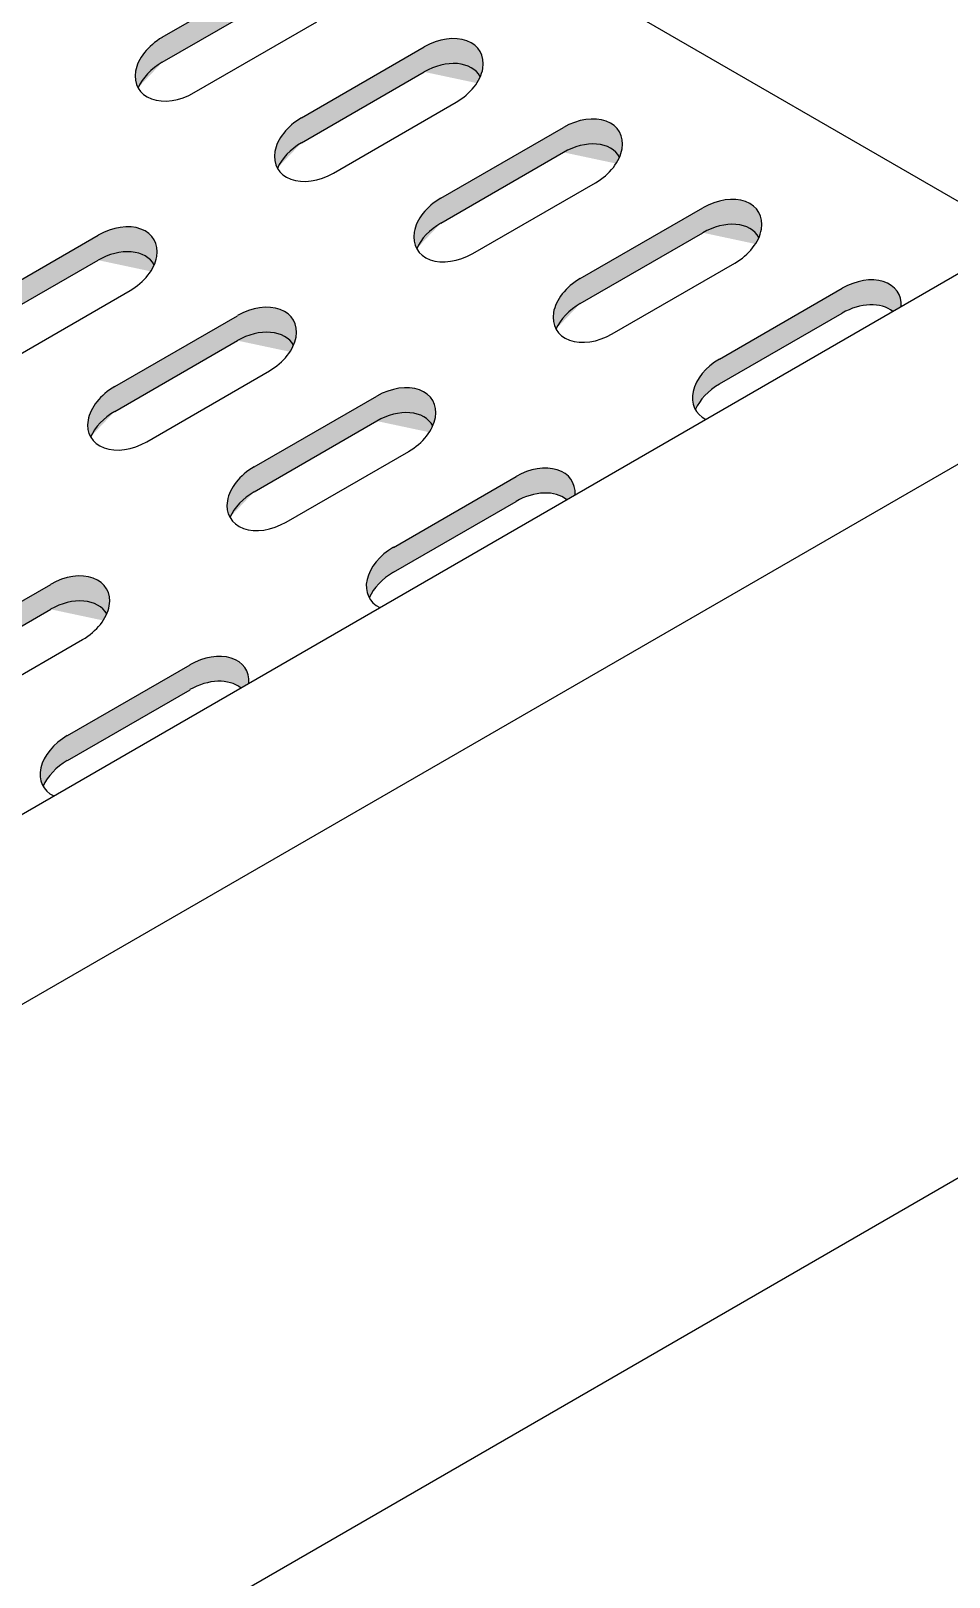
# Model space of a CAD drawing. Header units: millimetres. Extents: x 73539 to 164333, y 19300 to 40000.
# Drawn here: x 122602 to 123665, y 30463 to 32254 of the extents above; entities that cross this region are included whole.
import ezdxf

# ---------------------------------------------------------------- set-up
doc = ezdxf.new("R2010")
doc.units = ezdxf.units.MM

msp = doc.modelspace()

# ---------------------------------------------------------------- hatches: boundary and pattern name
h = msp.add_hatch()
h.set_pattern_fill('ANSI31', color=250, scale=5, angle=330, style=0)
h.set_pattern_definition([(15, (61424.906, -1722.277), (-4.1087523, 15.3340725), [])])
edge = h.paths.add_edge_path()
edge.add_ellipse((127837.2, 35476.5), major_axis=(-19.4, 33.6), ratio=0.56561, start_angle=180, end_angle=360)
edge.add_line((127817.9, 35510), (118959.2, 30395.5))
edge.add_ellipse((118966.4, 30354.9), major_axis=(-23, 39.9), ratio=0.56561, start_angle=212.6369, end_angle=327.3631, ccw=False)
edge.add_line((119000.8, 30330), (127856.6, 35442.9))
h = msp.add_hatch(color=250)
h.dxf.hatch_style = 1
edge = h.paths.add_edge_path()
edge.add_ellipse((122914.3, 32267.9), major_axis=(-46.4, -26.8), ratio=0.689985, start_angle=179.6182, end_angle=270, ccw=False)
edge.add_ellipse((122914.3, 32296.8), major_axis=(-46.4, -26.8), ratio=0.689985, start_angle=136.9407, end_angle=270)
edge.add_line((122895.8, 32328.8), (122753.7, 32246.8))
edge.add_ellipse((122772.2, 32214.7), major_axis=(-46.4, -26.8), ratio=0.689985, start_angle=270, end_angle=359.6182)
edge.add_ellipse((122772.2, 32185.9), major_axis=(-46.4, -26.8), ratio=0.689985, start_angle=270, end_angle=316.9407, ccw=False)
edge.add_line((122753.7, 32217.9), (122895.8, 32299.9))
h = msp.add_hatch(color=250)
h.dxf.hatch_style = 1
edge = h.paths.add_edge_path()
edge.add_ellipse((123075.7, 32174.7), major_axis=(-46.4, -26.8), ratio=0.689985, start_angle=179.6182, end_angle=270, ccw=False)
edge.add_ellipse((123075.7, 32203.6), major_axis=(-46.4, -26.8), ratio=0.689985, start_angle=136.9407, end_angle=270)
edge.add_line((123057.2, 32235.6), (122915.1, 32153.6))
edge.add_ellipse((122933.6, 32121.6), major_axis=(-46.4, -26.8), ratio=0.689985, start_angle=270, end_angle=359.6182)
edge.add_ellipse((122933.6, 32092.7), major_axis=(-46.4, -26.8), ratio=0.689985, start_angle=270, end_angle=316.9407, ccw=False)
edge.add_line((122915.1, 32124.7), (123057.2, 32206.7))
h = msp.add_hatch(color=250)
h.dxf.hatch_style = 1
edge = h.paths.add_edge_path()
edge.add_ellipse((123237.1, 32081.5), major_axis=(-46.4, -26.8), ratio=0.689985, start_angle=179.6182, end_angle=270, ccw=False)
edge.add_ellipse((123237.1, 32110.4), major_axis=(-46.4, -26.8), ratio=0.689985, start_angle=136.9407, end_angle=270)
edge.add_line((123218.6, 32142.4), (123076.5, 32060.4))
edge.add_ellipse((123095, 32028.4), major_axis=(-46.4, -26.8), ratio=0.689985, start_angle=270, end_angle=359.6182)
edge.add_ellipse((123095, 31999.5), major_axis=(-46.4, -26.8), ratio=0.689985, start_angle=270, end_angle=316.9407, ccw=False)
edge.add_line((123076.5, 32031.5), (123218.6, 32113.6))
h = msp.add_hatch(color=250)
h.dxf.hatch_style = 1
edge = h.paths.add_edge_path()
edge.add_ellipse((123398.5, 31988.4), major_axis=(-46.4, -26.8), ratio=0.689985, start_angle=179.6182, end_angle=270, ccw=False)
edge.add_ellipse((123398.5, 32017.2), major_axis=(-46.4, -26.8), ratio=0.689985, start_angle=136.9407, end_angle=270)
edge.add_line((123380, 32049.2), (123237.9, 31967.2))
edge.add_ellipse((123256.4, 31935.2), major_axis=(-46.4, -26.8), ratio=0.689985, start_angle=270, end_angle=359.6182)
edge.add_ellipse((123256.4, 31906.3), major_axis=(-46.4, -26.8), ratio=0.689985, start_angle=270, end_angle=316.9407, ccw=False)
edge.add_line((123237.9, 31938.3), (123380, 32020.4))
h = msp.add_hatch(color=250)
h.dxf.hatch_style = 1
edge = h.paths.add_edge_path()
edge.add_ellipse((122697.9, 31956.6), major_axis=(-46.4, -26.8), ratio=0.689985, start_angle=179.6182, end_angle=270, ccw=False)
edge.add_ellipse((122697.9, 31985.5), major_axis=(-46.4, -26.8), ratio=0.689985, start_angle=136.9407, end_angle=270)
edge.add_line((122679.4, 32017.5), (122537.3, 31935.5))
edge.add_ellipse((122555.8, 31903.4), major_axis=(-46.4, -26.8), ratio=0.689985, start_angle=270, end_angle=359.6182)
edge.add_ellipse((122555.8, 31874.6), major_axis=(-46.4, -26.8), ratio=0.689985, start_angle=270, end_angle=316.9407, ccw=False)
edge.add_line((122537.3, 31906.6), (122679.4, 31988.6))
h = msp.add_hatch(color=250)
h.dxf.hatch_style = 1
h.paths.add_polyline_path([(123600.1, 31929.2), (123609.8, 31934.7), (123609.8, 31935.3), (123609.8, 31936.7), (123609.8, 31938.1), (123609.8, 31939.6), (123609.6, 31941), (123609.4, 31942.3), (123609.1, 31943.7), (123608.8, 31945), (123608.4, 31946.3), (123607.9, 31947.6), (123607.4, 31948.8), (123606.8, 31950), (123606.1, 31951.2), (123605.4, 31952.3), (123604.6, 31953.4), (123603.8, 31954.5), (123602.9, 31955.5), (123601.9, 31956.5), (123600.9, 31957.4), (123599.9, 31958.3), (123598.7, 31959.1), (123597.6, 31959.9), (123596.4, 31960.7), (123595.1, 31961.4), (123593.8, 31962), (123592.4, 31962.6), (123591, 31963.2), (123589.6, 31963.7), (123588.1, 31964.1), (123586.6, 31964.5), (123585.1, 31964.9), (123583.5, 31965.2), (123581.9, 31965.4), (123580.2, 31965.6), (123578.6, 31965.7), (123576.9, 31965.8), (123575.1, 31965.8), (123573.4, 31965.8), (123571.7, 31965.7), (123569.9, 31965.5), (123568.1, 31965.3), (123566.3, 31965.1), (123564.5, 31964.7), (123562.7, 31964.4), (123560.9, 31964), (123559.1, 31963.5), (123557.3, 31963), (123555.5, 31962.4), (123553.7, 31961.8), (123551.9, 31961.1), (123550.1, 31960.4), (123548.3, 31959.6), (123546.6, 31958.8), (123544.8, 31957.9), (123543.1, 31957), (123541.4, 31956.1), (123399.3, 31874), (123398.2, 31873.4), (123397.1, 31872.7), (123396, 31872), (123394.9, 31871.3), (123393.8, 31870.5), (123392.7, 31869.8), (123391.7, 31869), (123390.6, 31868.2), (123389.6, 31867.4), (123388.6, 31866.6), (123387.6, 31865.8), (123386.7, 31864.9), (123385.7, 31864.1), (123384.8, 31863.2), (123383.9, 31862.3), (123383, 31861.4), (123382.1, 31860.5), (123381.3, 31859.6), (123380.5, 31858.6), (123379.7, 31857.7), (123378.9, 31856.7), (123378.1, 31855.8), (123377.4, 31854.8), (123376.7, 31853.8), (123376, 31852.9), (123375.4, 31851.9), (123374.7, 31850.9), (123374.1, 31849.9), (123373.5, 31848.9), (123373, 31847.9), (123372.5, 31846.9), (123372, 31845.8), (123371.5, 31844.8), (123371.1, 31843.8), (123370.6, 31842.8), (123370.2, 31841.8), (123369.9, 31840.7), (123369.6, 31839.7), (123369.3, 31838.7), (123369, 31837.7), (123368.7, 31836.7), (123368.5, 31835.7), (123368.3, 31834.7), (123368.2, 31833.7), (123368, 31832.7), (123367.9, 31831.7), (123367.9, 31830.7), (123367.8, 31829.7), (123367.8, 31828.7), (123367.9, 31827.8), (123367.9, 31826.8), (123368, 31825.9), (123368.1, 31824.9), (123368.2, 31824), (123368.4, 31823.1), (123368.6, 31822.2), (123368.8, 31821.3), (123369.1, 31820.4), (123369.4, 31819.5), (123369.7, 31818.7), (123370.1, 31817.8), (123370.4, 31817), (123370.8, 31816.2), (123371.3, 31815.4), (123371.5, 31816), (123371.7, 31816.5), (123372, 31817), (123372.3, 31817.5), (123372.5, 31818.1), (123372.8, 31818.6), (123373.1, 31819.1), (123373.4, 31819.7), (123373.7, 31820.2), (123374, 31820.7), (123374.3, 31821.2), (123374.6, 31821.8), (123374.9, 31822.3), (123375.2, 31822.8), (123375.6, 31823.3), (123375.9, 31823.9), (123376.3, 31824.4), (123376.6, 31824.9), (123377, 31825.4), (123377.4, 31825.9), (123377.8, 31826.4), (123378.1, 31826.9), (123378.5, 31827.4), (123378.9, 31827.9), (123379.3, 31828.4), (123379.8, 31828.9), (123380.2, 31829.4), (123380.6, 31829.9), (123381, 31830.4), (123381.5, 31830.9), (123381.9, 31831.4), (123382.4, 31831.8), (123382.8, 31832.3), (123383.3, 31832.8), (123383.7, 31833.3), (123384.2, 31833.7), (123384.7, 31834.2), (123385.2, 31834.6), (123385.6, 31835.1), (123386.1, 31835.6), (123386.6, 31836), (123387.1, 31836.4), (123387.6, 31836.9), (123388.2, 31837.3), (123388.7, 31837.8), (123389.2, 31838.2), (123389.7, 31838.6), (123390.3, 31839), (123390.8, 31839.5), (123391.3, 31839.9), (123391.9, 31840.3), (123392.4, 31840.7), (123393, 31841.1), (123393.5, 31841.5), (123394.1, 31841.9), (123394.7, 31842.2), (123395.2, 31842.6), (123395.8, 31843), (123396.4, 31843.4), (123397, 31843.7), (123397.5, 31844.1), (123398.1, 31844.5), (123398.7, 31844.8), (123399.3, 31845.2), (123541.4, 31927.2), (123542.6, 31927.8), (123543.7, 31928.5), (123544.9, 31929.1), (123546.1, 31929.7), (123547.2, 31930.2), (123548.4, 31930.8), (123549.6, 31931.3), (123550.9, 31931.8), (123552.1, 31932.3), (123553.3, 31932.8), (123554.5, 31933.2), (123555.7, 31933.6), (123557, 31934), (123558.2, 31934.4), (123559.4, 31934.7), (123560.7, 31935), (123561.9, 31935.3), (123563.1, 31935.6), (123564.3, 31935.8), (123565.6, 31936.1), (123566.8, 31936.3), (123568, 31936.4), (123569.2, 31936.6), (123570.4, 31936.7), (123571.6, 31936.8), (123572.8, 31936.9), (123574, 31936.9), (123575.2, 31936.9), (123576.3, 31936.9), (123577.5, 31936.9), (123578.7, 31936.8), (123579.8, 31936.8), (123580.9, 31936.6), (123582, 31936.5), (123583.1, 31936.4), (123584.2, 31936.2), (123585.3, 31936), (123586.3, 31935.7), (123587.4, 31935.5), (123588.4, 31935.2), (123589.4, 31934.9), (123590.4, 31934.6), (123591.3, 31934.2), (123592.3, 31933.8), (123593.2, 31933.4), (123594.1, 31933), (123595, 31932.6), (123595.9, 31932.1), (123596.7, 31931.6), (123597.5, 31931.1), (123598.3, 31930.5), (123599.1, 31930), (123599.9, 31929.4)])
h = msp.add_hatch(color=250)
h.dxf.hatch_style = 1
edge = h.paths.add_edge_path()
edge.add_ellipse((122859.3, 31863.4), major_axis=(-46.4, -26.8), ratio=0.689985, start_angle=179.6182, end_angle=270, ccw=False)
edge.add_ellipse((122859.3, 31892.3), major_axis=(-46.4, -26.8), ratio=0.689985, start_angle=136.9407, end_angle=270)
edge.add_line((122840.8, 31924.3), (122698.7, 31842.3))
edge.add_ellipse((122717.2, 31810.3), major_axis=(-46.4, -26.8), ratio=0.689985, start_angle=270, end_angle=359.6182)
edge.add_ellipse((122717.2, 31781.4), major_axis=(-46.4, -26.8), ratio=0.689985, start_angle=270, end_angle=316.9407, ccw=False)
edge.add_line((122698.7, 31813.4), (122840.8, 31895.5))
h = msp.add_hatch(color=250)
h.dxf.hatch_style = 1
edge = h.paths.add_edge_path()
edge.add_ellipse((123020.7, 31770.2), major_axis=(-46.4, -26.8), ratio=0.689985, start_angle=179.6182, end_angle=270, ccw=False)
edge.add_ellipse((123020.7, 31799.1), major_axis=(-46.4, -26.8), ratio=0.689985, start_angle=136.9407, end_angle=270)
edge.add_line((123002.2, 31831.1), (122860.1, 31749.1))
edge.add_ellipse((122878.6, 31717.1), major_axis=(-46.4, -26.8), ratio=0.689985, start_angle=270, end_angle=359.6182)
edge.add_ellipse((122878.6, 31688.2), major_axis=(-46.4, -26.8), ratio=0.689985, start_angle=270, end_angle=316.9407, ccw=False)
edge.add_line((122860.1, 31720.2), (123002.2, 31802.3))
h = msp.add_hatch(color=250)
h.dxf.hatch_style = 1
h.paths.add_polyline_path([(123222.4, 31711.1), (123232, 31716.6), (123232, 31717.1), (123232.1, 31718.6), (123232.1, 31720), (123232, 31721.4), (123231.8, 31722.8), (123231.6, 31724.2), (123231.3, 31725.6), (123231, 31726.9), (123230.6, 31728.2), (123230.1, 31729.5), (123229.6, 31730.7), (123229, 31731.9), (123228.3, 31733.1), (123227.6, 31734.2), (123226.8, 31735.3), (123226, 31736.4), (123225.1, 31737.4), (123224.1, 31738.3), (123223.1, 31739.3), (123222.1, 31740.2), (123221, 31741), (123219.8, 31741.8), (123218.6, 31742.6), (123217.3, 31743.3), (123216, 31743.9), (123214.7, 31744.5), (123213.3, 31745.1), (123211.8, 31745.6), (123210.4, 31746), (123208.8, 31746.4), (123207.3, 31746.8), (123205.7, 31747.1), (123204.1, 31747.3), (123202.5, 31747.5), (123200.8, 31747.6), (123199.1, 31747.7), (123197.4, 31747.7), (123195.6, 31747.6), (123193.9, 31747.6), (123192.1, 31747.4), (123190.3, 31747.2), (123188.5, 31746.9), (123186.7, 31746.6), (123184.9, 31746.3), (123183.1, 31745.9), (123181.3, 31745.4), (123179.5, 31744.9), (123177.7, 31744.3), (123175.9, 31743.7), (123174.1, 31743), (123172.3, 31742.3), (123170.5, 31741.5), (123168.8, 31740.7), (123167, 31739.8), (123165.3, 31738.9), (123163.6, 31738), (123021.5, 31655.9), (123020.4, 31655.3), (123019.3, 31654.6), (123018.2, 31653.9), (123017.1, 31653.1), (123016, 31652.4), (123014.9, 31651.7), (123013.9, 31650.9), (123012.9, 31650.1), (123011.8, 31649.3), (123010.8, 31648.5), (123009.9, 31647.6), (123008.9, 31646.8), (123008, 31645.9), (123007, 31645.1), (123006.1, 31644.2), (123005.2, 31643.3), (123004.4, 31642.4), (123003.5, 31641.5), (123002.7, 31640.5), (123001.9, 31639.6), (123001.1, 31638.6), (123000.4, 31637.7), (122999.6, 31636.7), (122998.9, 31635.7), (122998.3, 31634.7), (122997.6, 31633.8), (122997, 31632.8), (122996.4, 31631.8), (122995.8, 31630.8), (122995.2, 31629.8), (122994.7, 31628.7), (122994.2, 31627.7), (122993.7, 31626.7), (122993.3, 31625.7), (122992.9, 31624.7), (122992.5, 31623.7), (122992.1, 31622.6), (122991.8, 31621.6), (122991.5, 31620.6), (122991.2, 31619.6), (122991, 31618.6), (122990.7, 31617.6), (122990.6, 31616.5), (122990.4, 31615.5), (122990.3, 31614.5), (122990.2, 31613.6), (122990.1, 31612.6), (122990.1, 31611.6), (122990.1, 31610.6), (122990.1, 31609.7), (122990.1, 31608.7), (122990.2, 31607.8), (122990.3, 31606.8), (122990.5, 31605.9), (122990.6, 31605), (122990.8, 31604.1), (122991.1, 31603.2), (122991.3, 31602.3), (122991.6, 31601.4), (122991.9, 31600.6), (122992.3, 31599.7), (122992.7, 31598.9), (122993.1, 31598.1), (122993.5, 31597.3), (122993.7, 31597.8), (122994, 31598.4), (122994.2, 31598.9), (122994.5, 31599.4), (122994.7, 31600), (122995, 31600.5), (122995.3, 31601), (122995.6, 31601.6), (122995.9, 31602.1), (122996.2, 31602.6), (122996.5, 31603.1), (122996.8, 31603.7), (122997.1, 31604.2), (122997.5, 31604.7), (122997.8, 31605.2), (122998.2, 31605.7), (122998.5, 31606.3), (122998.9, 31606.8), (122999.2, 31607.3), (122999.6, 31607.8), (123000, 31608.3), (123000.4, 31608.8), (123000.8, 31609.3), (123001.2, 31609.8), (123001.6, 31610.3), (123002, 31610.8), (123002.4, 31611.3), (123002.8, 31611.8), (123003.2, 31612.3), (123003.7, 31612.8), (123004.1, 31613.2), (123004.6, 31613.7), (123005, 31614.2), (123005.5, 31614.7), (123006, 31615.1), (123006.4, 31615.6), (123006.9, 31616.1), (123007.4, 31616.5), (123007.9, 31617), (123008.4, 31617.4), (123008.9, 31617.9), (123009.4, 31618.3), (123009.9, 31618.8), (123010.4, 31619.2), (123010.9, 31619.7), (123011.4, 31620.1), (123011.9, 31620.5), (123012.5, 31620.9), (123013, 31621.3), (123013.6, 31621.8), (123014.1, 31622.2), (123014.6, 31622.6), (123015.2, 31623), (123015.8, 31623.4), (123016.3, 31623.8), (123016.9, 31624.1), (123017.5, 31624.5), (123018, 31624.9), (123018.6, 31625.3), (123019.2, 31625.6), (123019.8, 31626), (123020.3, 31626.4), (123020.9, 31626.7), (123021.5, 31627), (123163.6, 31709.1), (123164.8, 31709.7), (123165.9, 31710.4), (123167.1, 31711), (123168.3, 31711.6), (123169.5, 31712.1), (123170.7, 31712.7), (123171.9, 31713.2), (123173.1, 31713.7), (123174.3, 31714.2), (123175.5, 31714.7), (123176.7, 31715.1), (123178, 31715.5), (123179.2, 31715.9), (123180.4, 31716.3), (123181.6, 31716.6), (123182.9, 31716.9), (123184.1, 31717.2), (123185.3, 31717.5), (123186.6, 31717.7), (123187.8, 31718), (123189, 31718.2), (123190.2, 31718.3), (123191.4, 31718.5), (123192.7, 31718.6), (123193.9, 31718.7), (123195, 31718.8), (123196.2, 31718.8), (123197.4, 31718.8), (123198.6, 31718.8), (123199.7, 31718.8), (123200.9, 31718.7), (123202, 31718.6), (123203.1, 31718.5), (123204.2, 31718.4), (123205.3, 31718.2), (123206.4, 31718.1), (123207.5, 31717.9), (123208.5, 31717.6), (123209.6, 31717.4), (123210.6, 31717.1), (123211.6, 31716.8), (123212.6, 31716.5), (123213.6, 31716.1), (123214.5, 31715.7), (123215.4, 31715.3), (123216.3, 31714.9), (123217.2, 31714.4), (123218.1, 31714), (123218.9, 31713.5), (123219.8, 31713), (123220.6, 31712.4), (123221.3, 31711.9), (123222.1, 31711.3)])
h = msp.add_hatch(color=250)
h.dxf.hatch_style = 1
edge = h.paths.add_edge_path()
edge.add_ellipse((122642.9, 31552.1), major_axis=(-46.4, -26.8), ratio=0.689985, start_angle=179.6182, end_angle=270, ccw=False)
edge.add_ellipse((122642.9, 31581), major_axis=(-46.4, -26.8), ratio=0.689985, start_angle=136.9407, end_angle=270)
edge.add_line((122624.5, 31613), (122482.4, 31531))
edge.add_ellipse((122500.8, 31499), major_axis=(-46.4, -26.8), ratio=0.689985, start_angle=270, end_angle=359.6182)
edge.add_ellipse((122500.8, 31470.1), major_axis=(-46.4, -26.8), ratio=0.689985, start_angle=270, end_angle=316.9407, ccw=False)
edge.add_line((122482.4, 31502.1), (122624.5, 31584.2))
h = msp.add_hatch(color=250)
h.dxf.hatch_style = 1
h.paths.add_polyline_path([(122844.6, 31493), (122854.2, 31498.5), (122854.2, 31499), (122854.3, 31500.5), (122854.3, 31501.9), (122854.2, 31503.3), (122854.1, 31504.7), (122853.8, 31506.1), (122853.6, 31507.5), (122853.2, 31508.8), (122852.8, 31510.1), (122852.3, 31511.3), (122851.8, 31512.6), (122851.2, 31513.8), (122850.6, 31515), (122849.8, 31516.1), (122849.1, 31517.2), (122848.2, 31518.2), (122847.3, 31519.3), (122846.4, 31520.2), (122845.4, 31521.2), (122844.3, 31522.1), (122843.2, 31522.9), (122842, 31523.7), (122840.8, 31524.5), (122839.6, 31525.2), (122838.2, 31525.8), (122836.9, 31526.4), (122835.5, 31527), (122834.1, 31527.5), (122832.6, 31527.9), (122831.1, 31528.3), (122829.5, 31528.7), (122827.9, 31528.9), (122826.3, 31529.2), (122824.7, 31529.4), (122823, 31529.5), (122821.3, 31529.6), (122819.6, 31529.6), (122817.9, 31529.5), (122816.1, 31529.4), (122814.3, 31529.3), (122812.6, 31529.1), (122810.8, 31528.8), (122809, 31528.5), (122807.2, 31528.2), (122805.3, 31527.7), (122803.5, 31527.3), (122801.7, 31526.8), (122799.9, 31526.2), (122798.1, 31525.6), (122796.3, 31524.9), (122794.5, 31524.2), (122792.8, 31523.4), (122791, 31522.6), (122789.3, 31521.7), (122787.5, 31520.8), (122785.9, 31519.8), (122643.8, 31437.8), (122642.6, 31437.1), (122641.5, 31436.5), (122640.4, 31435.8), (122639.3, 31435), (122638.2, 31434.3), (122637.2, 31433.5), (122636.1, 31432.8), (122635.1, 31432), (122634.1, 31431.2), (122633.1, 31430.4), (122632.1, 31429.5), (122631.1, 31428.7), (122630.2, 31427.8), (122629.3, 31427), (122628.3, 31426.1), (122627.5, 31425.2), (122626.6, 31424.3), (122625.8, 31423.3), (122624.9, 31422.4), (122624.1, 31421.5), (122623.3, 31420.5), (122622.6, 31419.6), (122621.9, 31418.6), (122621.2, 31417.6), (122620.5, 31416.6), (122619.8, 31415.7), (122619.2, 31414.7), (122618.6, 31413.7), (122618, 31412.7), (122617.4, 31411.6), (122616.9, 31410.6), (122616.4, 31409.6), (122615.9, 31408.6), (122615.5, 31407.6), (122615.1, 31406.6), (122614.7, 31405.5), (122614.3, 31404.5), (122614, 31403.5), (122613.7, 31402.5), (122613.4, 31401.5), (122613.2, 31400.5), (122613, 31399.4), (122612.8, 31398.4), (122612.6, 31397.4), (122612.5, 31396.4), (122612.4, 31395.4), (122612.3, 31394.5), (122612.3, 31393.5), (122612.3, 31392.5), (122612.3, 31391.5), (122612.4, 31390.6), (122612.4, 31389.6), (122612.6, 31388.7), (122612.7, 31387.8), (122612.9, 31386.9), (122613.1, 31386), (122613.3, 31385.1), (122613.6, 31384.2), (122613.8, 31383.3), (122614.2, 31382.5), (122614.5, 31381.6), (122614.9, 31380.8), (122615.3, 31380), (122615.7, 31379.2), (122615.9, 31379.7), (122616.2, 31380.3), (122616.4, 31380.8), (122616.7, 31381.3), (122617, 31381.9), (122617.2, 31382.4), (122617.5, 31382.9), (122617.8, 31383.5), (122618.1, 31384), (122618.4, 31384.5), (122618.7, 31385), (122619, 31385.6), (122619.4, 31386.1), (122619.7, 31386.6), (122620, 31387.1), (122620.4, 31387.6), (122620.7, 31388.1), (122621.1, 31388.7), (122621.5, 31389.2), (122621.8, 31389.7), (122622.2, 31390.2), (122622.6, 31390.7), (122623, 31391.2), (122623.4, 31391.7), (122623.8, 31392.2), (122624.2, 31392.7), (122624.6, 31393.2), (122625, 31393.7), (122625.5, 31394.2), (122625.9, 31394.7), (122626.4, 31395.1), (122626.8, 31395.6), (122627.3, 31396.1), (122627.7, 31396.6), (122628.2, 31397), (122628.6, 31397.5), (122629.1, 31398), (122629.6, 31398.4), (122630.1, 31398.9), (122630.6, 31399.3), (122631.1, 31399.8), (122631.6, 31400.2), (122632.1, 31400.7), (122632.6, 31401.1), (122633.1, 31401.5), (122633.6, 31402), (122634.2, 31402.4), (122634.7, 31402.8), (122635.2, 31403.2), (122635.8, 31403.6), (122636.3, 31404.1), (122636.9, 31404.5), (122637.4, 31404.9), (122638, 31405.3), (122638.5, 31405.6), (122639.1, 31406), (122639.7, 31406.4), (122640.2, 31406.8), (122640.8, 31407.2), (122641.4, 31407.5), (122642, 31407.9), (122642.6, 31408.2), (122643.2, 31408.6), (122643.8, 31408.9), (122785.9, 31491), (122787, 31491.6), (122788.2, 31492.3), (122789.3, 31492.9), (122790.5, 31493.5), (122791.7, 31494), (122792.9, 31494.6), (122794.1, 31495.1), (122795.3, 31495.6), (122796.5, 31496.1), (122797.7, 31496.5), (122799, 31497), (122800.2, 31497.4), (122801.4, 31497.8), (122802.6, 31498.2), (122803.9, 31498.5), (122805.1, 31498.8), (122806.3, 31499.1), (122807.6, 31499.4), (122808.8, 31499.6), (122810, 31499.8), (122811.2, 31500), (122812.5, 31500.2), (122813.7, 31500.4), (122814.9, 31500.5), (122816.1, 31500.6), (122817.3, 31500.6), (122818.5, 31500.7), (122819.6, 31500.7), (122820.8, 31500.7), (122822, 31500.7), (122823.1, 31500.6), (122824.2, 31500.5), (122825.4, 31500.4), (122826.5, 31500.3), (122827.6, 31500.1), (122828.7, 31500), (122829.7, 31499.7), (122830.8, 31499.5), (122831.8, 31499.3), (122832.8, 31499), (122833.8, 31498.7), (122834.8, 31498.3), (122835.8, 31498), (122836.7, 31497.6), (122837.7, 31497.2), (122838.6, 31496.8), (122839.5, 31496.3), (122840.3, 31495.9), (122841.2, 31495.4), (122842, 31494.9), (122842.8, 31494.3), (122843.6, 31493.8), (122844.3, 31493.2)])

# ---------------------------------------------------------------- linework, layer by layer
for p, q in [((120854.4, 30344), (128364.3, 34679.8)), ((121045.2, 30233.8), (128555, 34569.6)), ((121045.2, 29406.7), (128555, 33742.5)), ((122833.9, 32543), (123748.6, 32014.9))]:
    msp.add_line(p, q)
at = {"color": 250}
for p, q in [((122753.7, 32246.8), (122895.8, 32328.8)), ((122753.7, 32217.9), (122895.8, 32299.9)), ((122790.7, 32182.7), (122932.8, 32264.8)), ((122915.1, 32153.6), (123057.2, 32235.6)), ((122915.1, 32124.7), (123057.2, 32206.7)), ((122952.1, 32089.5), (123094.2, 32171.6)), ((123076.5, 32060.4), (123218.6, 32142.4)), ((123076.5, 32031.5), (123218.6, 32113.6)), ((123113.5, 31996.3), (123255.6, 32078.4)), ((123237.9, 31967.2), (123380, 32049.2)), ((122537.3, 31935.5), (122679.4, 32017.5)), ((123237.9, 31938.3), (123380, 32020.4)), ((122537.3, 31906.6), (122679.4, 31988.6)), ((123274.9, 31903.2), (123417, 31985.2)), ((122574.3, 31871.4), (122716.4, 31953.5)), ((123399.3, 31874), (123541.4, 31956.1)), ((122698.7, 31842.3), (122840.8, 31924.3)), ((123399.3, 31845.2), (123541.4, 31927.2)), ((122698.7, 31813.4), (122840.8, 31895.5)), ((122735.7, 31778.2), (122877.8, 31860.3)), ((122860.1, 31749.1), (123002.2, 31831.1)), ((122860.1, 31720.2), (123002.2, 31802.3)), ((122897.1, 31685.1), (123039.2, 31767.1)), ((123021.5, 31655.9), (123163.6, 31738)), ((123021.5, 31627), (123163.6, 31709.1)), ((122482.4, 31531), (122624.5, 31613)), ((122482.4, 31502.1), (122624.5, 31584.2)), ((122519.3, 31466.9), (122661.4, 31549)), ((122643.8, 31437.8), (122785.9, 31519.8)), ((122643.8, 31408.9), (122785.9, 31491))]:
    msp.add_line(p, q, dxfattribs=at)
for centre, start_param, end_param in [((122772.2, 32214.7), 4.712389, 7.853982), ((123075.7, 32203.6), 1.570796, 4.712389), ((122772.2, 32185.9), 4.712389, 5.531659), ((123075.7, 32174.7), 3.13493, 4.712389), ((123237.1, 32110.4), 1.570796, 4.712389), ((122933.6, 32121.6), 4.712389, 7.853982), ((122933.6, 32092.7), 4.712389, 5.531659), ((123237.1, 32081.5), 3.13493, 4.712389), ((123095, 32028.4), 4.712389, 7.853982), ((123398.5, 32017.2), 1.570796, 4.712389), ((122697.9, 31985.5), 1.570796, 4.712389), ((123095, 31999.5), 4.712389, 5.531659), ((123398.5, 31988.4), 3.13493, 4.712389), ((122697.9, 31956.6), 3.13493, 4.712389), ((123256.4, 31935.2), 4.712389, 7.853982), ((123559.9, 31924), 2.704283, 4.712389), ((123559.9, 31895.2), 3.396946, 4.712389), ((122859.3, 31892.3), 1.570796, 4.712389), ((123256.4, 31906.3), 4.712389, 5.531659), ((122859.3, 31863.4), 3.13493, 4.712389), ((123417.8, 31842), 4.712389, 6.720495), ((122717.2, 31810.3), 4.712389, 7.853982), ((123020.7, 31799.1), 1.570796, 4.712389), ((123417.8, 31813.1), 4.712389, 5.531659), ((122717.2, 31781.4), 4.712389, 5.531659), ((123020.7, 31770.2), 3.13493, 4.712389), ((122878.6, 31717.1), 4.712389, 7.853982), ((123182.1, 31705.9), 2.704283, 4.712389), ((122878.6, 31688.2), 4.712389, 5.531659), ((123182.1, 31677.1), 3.396946, 4.712389), ((123040, 31623.9), 4.712389, 6.720495), ((122642.9, 31581), 1.570796, 4.712389), ((123040, 31595), 4.712389, 5.531659), ((122642.9, 31552.1), 3.13493, 4.712389), ((122804.3, 31487.8), 2.704283, 4.712389), ((122804.3, 31459), 3.396946, 4.712389), ((122662.2, 31405.8), 4.712389, 6.720495), ((122662.2, 31376.9), 4.712389, 5.531659)]:
    msp.add_ellipse(centre, major_axis=(-46.4, -26.8), ratio=0.689985, start_param=start_param, end_param=end_param, dxfattribs=at)

doc.saveas('drawing.dxf')
